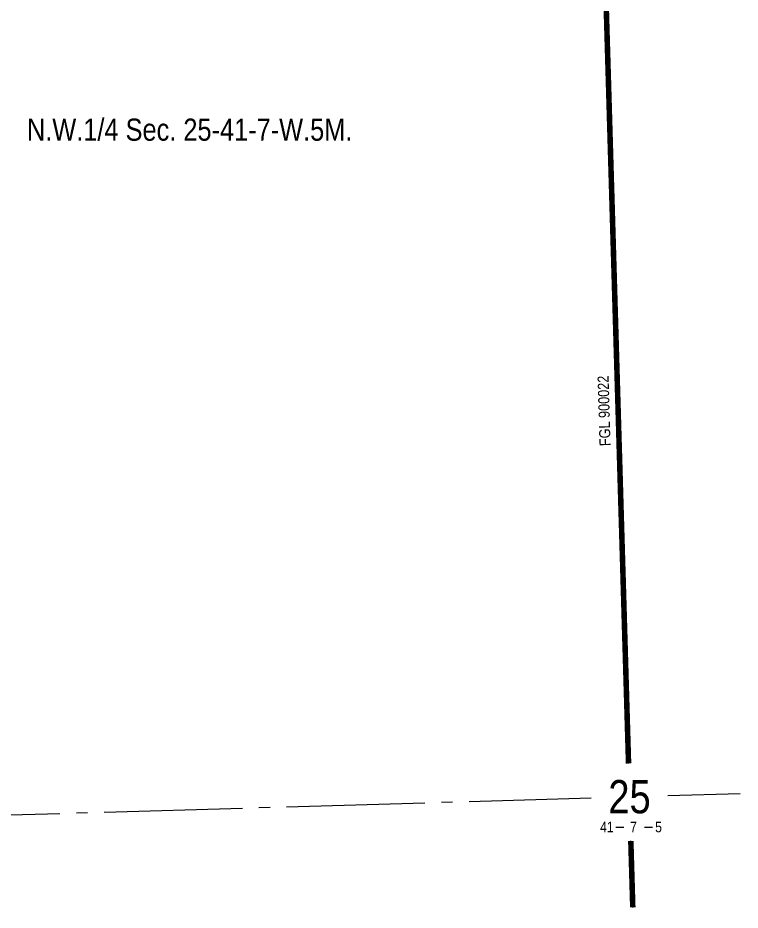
# Model space of a CAD drawing. Extents: x 632269 to 650517, y 5825252 to 5832959.
# Drawn here: x 643349 to 644001, y 5825296 to 5826101 of the extents above; entities that cross this region are included whole.
import ezdxf
from ezdxf.enums import TextEntityAlignment as Align

# ---------------------------------------------------------------- set-up
doc = ezdxf.new("R2010")
doc.units = 0
doc.header["$LTSCALE"] = 5
doc.linetypes.add('CENTERLINEX3', pattern=[5, 2.5, -1, 0.5, -1])
doc.linetypes.add('foc-QUARTERLINE', pattern=[33, 25, -3, 2, -3])
for name, color, linetype in [('10', 1, 'Continuous'), ('9', 3, 'Continuous'), ('C-SYMBOL', 7, 'Continuous'), ('L-SECLBL', 7, 'Continuous'), ('L-SECQ', 8, 'foc-QUARTERLINE')]:
    doc.layers.add(name, color=color, linetype=linetype)
doc.layers.add('AS-TRAPPER BOUNDARY', color=7, linetype='CENTERLINEX3', true_color=0xb85c00, transparency=0.6)
doc.layers.add('AS-TRAPPER-T', color=7, linetype='Continuous', true_color=0xc26100)
doc.styles.add('175L', font='ARIALN.TTF', dxfattribs={"height": 20})
doc.styles.add('80CG', font='ARIALN.TTF', dxfattribs={"height": 10})
doc.styles.add('80L', font='ARIALN.TTF', dxfattribs={"height": 10})
doc.styles.add('SIMPLEX', font='ARIALN.TTF')

# ---------------------------------------------------------------- blocks, each defined once
blk = doc.blocks.new('L-SECLBL')
at = {"layer": '9', "color": 7}
for p, q in [((-5.08, -27.83), (-12.29, -27.83)), ((20.7, -27.83), (13.5, -27.83))]:
    blk.add_line(p, q, dxfattribs=at)
at = {"layer": '10', "color": 2, "style": 'SIMPLEX'}
blk.add_attdef('SEC', text='', height=30, dxfattribs=at).set_placement((0, 0), align=Align.MIDDLE)
at = {"layer": '10', "color": 5, "style": '80L'}
blk.add_attdef('TWP', text='', height=9.5, dxfattribs=at).set_placement((-14.43, -27.37), align=Align.MIDDLE_RIGHT)
blk.add_attdef('RGE', text='', height=9.5, dxfattribs=at).set_placement((3.62, -27.37), align=Align.MIDDLE_CENTER)
blk.add_attdef('MER', text='', height=9.5, dxfattribs=at).set_placement((23.17, -27.37), align=Align.MIDDLE_LEFT)

msp = doc.modelspace()

# ---------------------------------------------------------------- linework, layer by layer
at = {"layer": 'AS-TRAPPER BOUNDARY', "const_width": 4.998, "flags": 128}
for points in [[(643877.676, 5826201.883), (643900.503, 5825428.212)], [(643902.567, 5825358.266), (643904.337, 5825298.277)]]:
    msp.add_lwpolyline(points, dxfattribs=at)
at = {"layer": 'L-SECQ'}
for p, q in [((643900.503, 5825428.212), (643877.676, 5826201.883)), ((643096.813, 5825374.526), (643866.626, 5825397.209)), ((643935.856, 5825399.249), (644001.345, 5825401.179)), ((643904.337, 5825298.277), (643902.567, 5825358.266))]:
    msp.add_line(p, q, dxfattribs=at)

# ---------------------------------------------------------------- block references
at = {"layer": 'L-SECLBL'}
msp.add_blockref('L-SECLBL', (643901.388, 5825398.233), dxfattribs=at).add_auto_attribs({'SEC': '25', 'TWP': '41', 'RGE': '7', 'MER': '5'})

# ---------------------------------------------------------------- texts
at = {"layer": 'C-SYMBOL', "color": 3, "style": '175L'}
msp.add_text('N.W.1/4 Sec. 25-41-7-W.5M.', height=19.9935, dxfattribs=at).set_placement((643504.052, 5825984.459), align=Align.BOTTOM_CENTER)

# ---------------------------------------------------------------- next in the draw order: texts
at = {"layer": 'AS-TRAPPER-T', "insert": (643878.471, 5825746.514), "char_height": 9.99669, "width": 63.21004, "attachment_point": 5, "rotation": 91.685322, "style": '80CG', "bg_fill": 3, "box_fill_scale": 1.15, "bg_fill_color": 256, "bg_fill_true_color": 256, "bg_fill_transparency": 0}
msp.add_mtext('\\A1;FGL 900022', dxfattribs=at)

doc.saveas('drawing.dxf')
